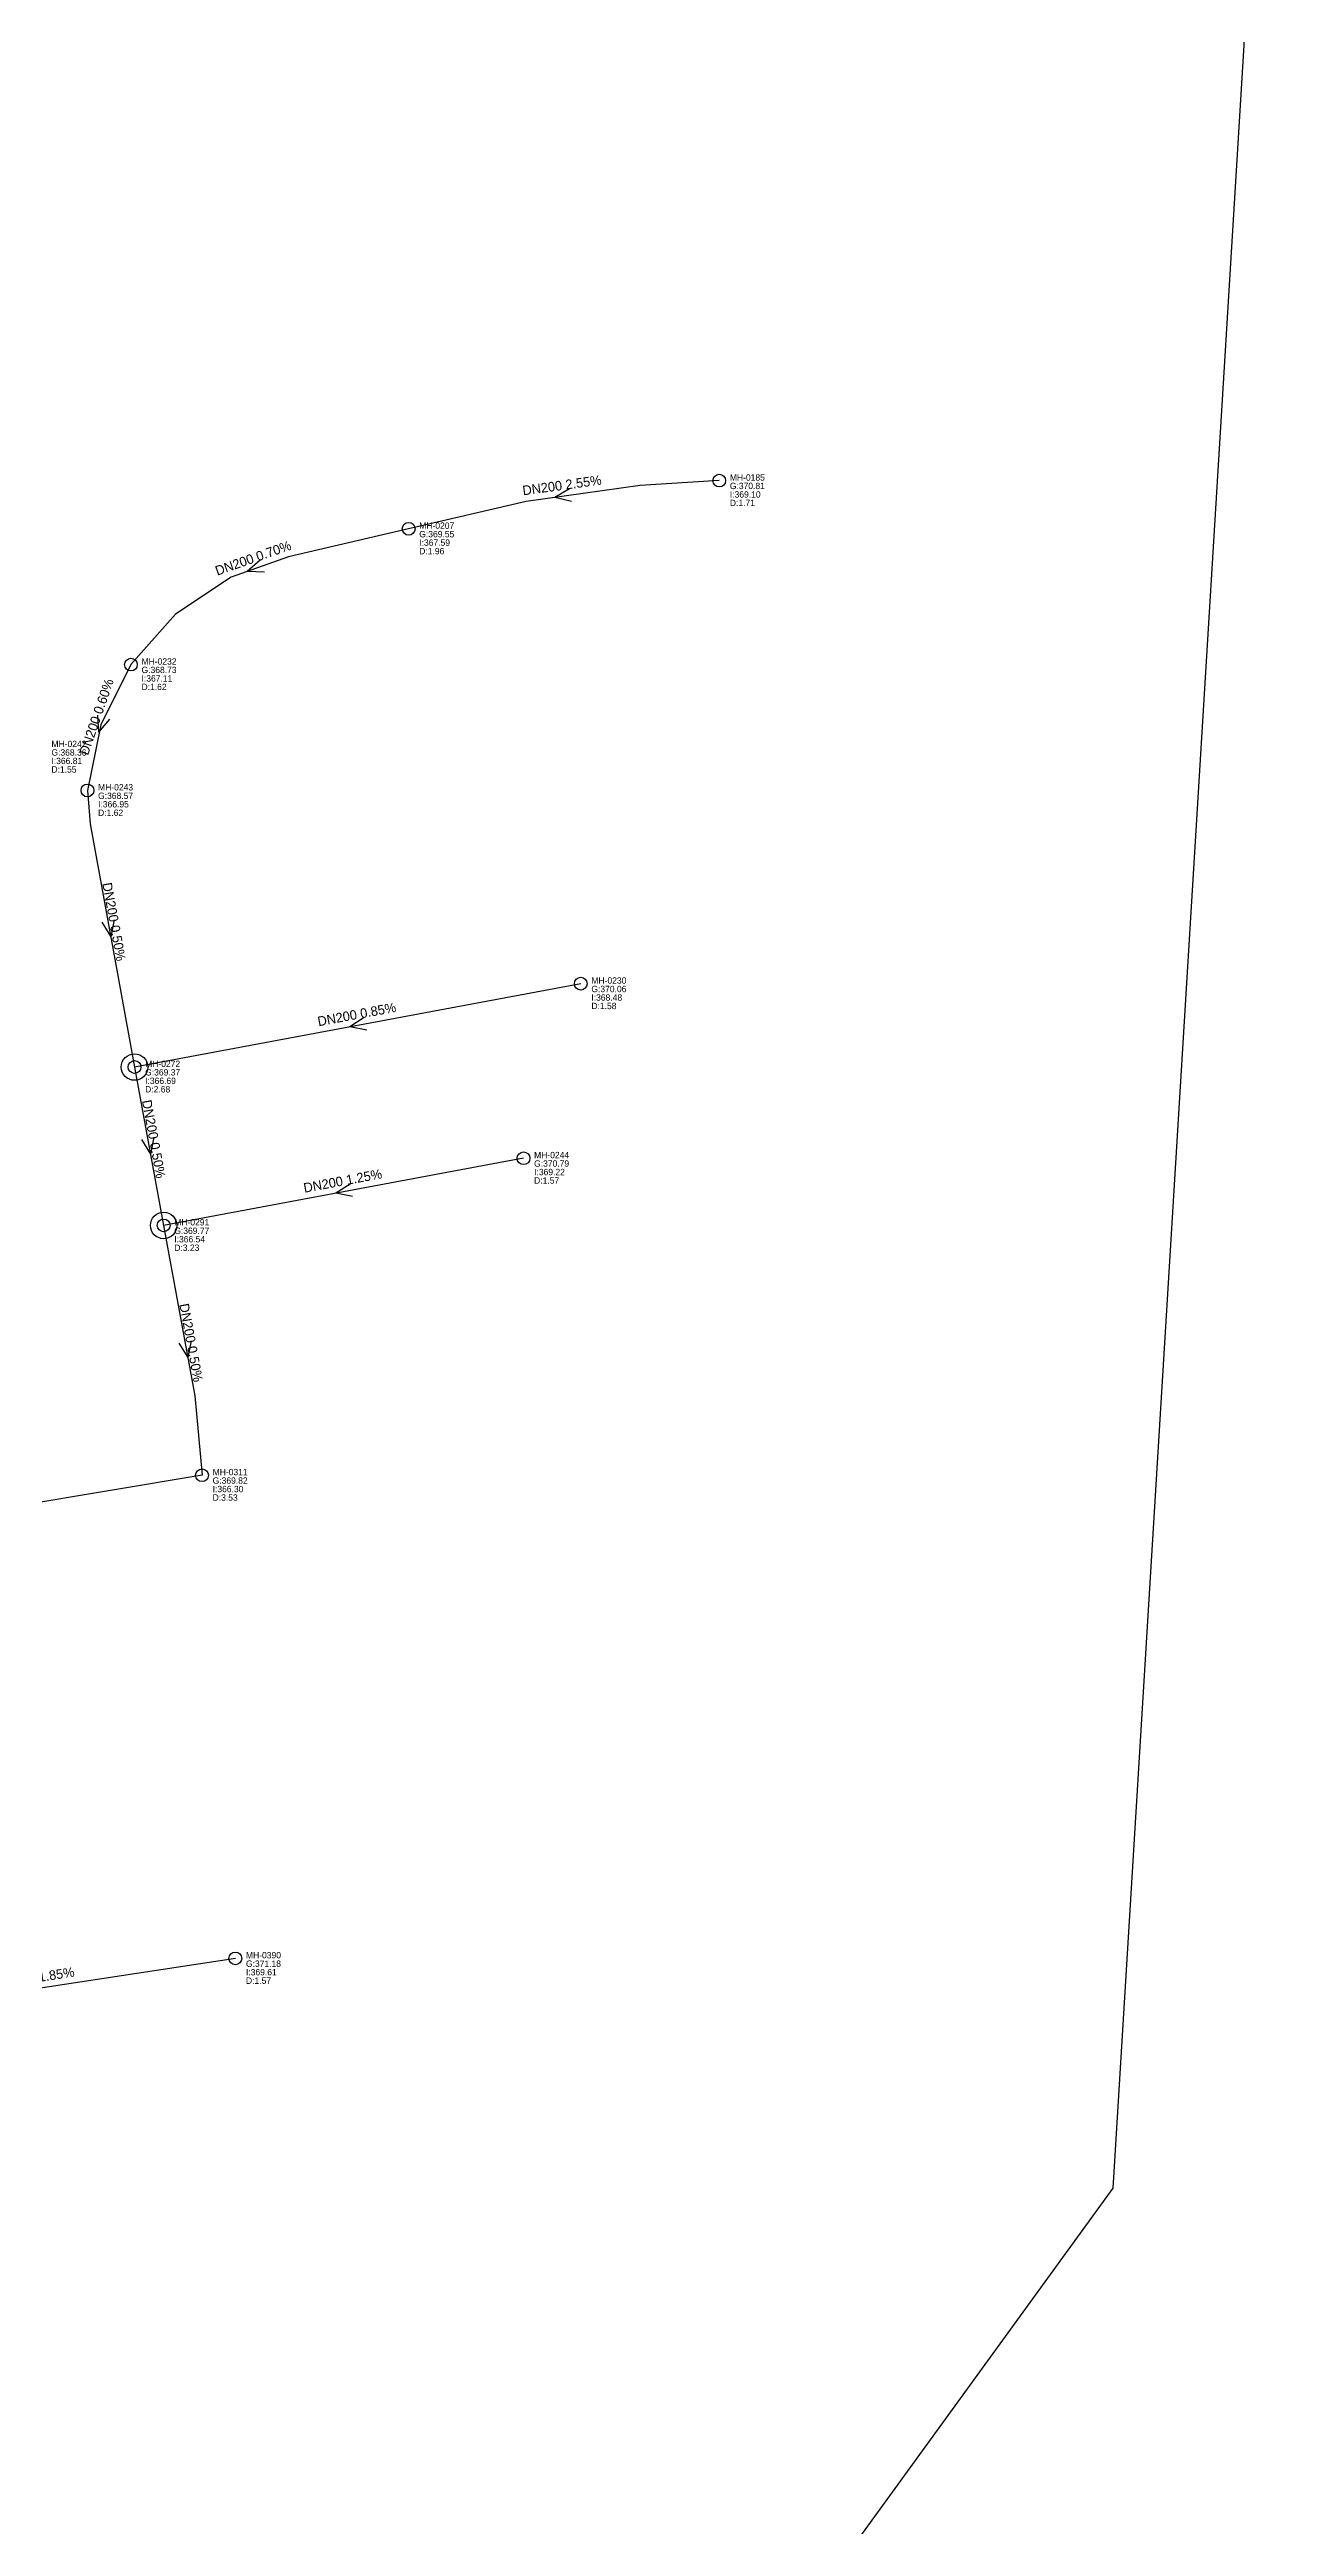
# Model space of a CAD drawing. Header units: metres. Extents: x 449149 to 451990, y 2566737 to 2570847.
# Drawn here: x 451732.8 to 451966.6, y 2568679.9 to 2569146.9 of the extents above; entities that cross this region are included whole.
import ezdxf
from ezdxf.enums import TextEntityAlignment as Align

# ---------------------------------------------------------------- set-up
doc = ezdxf.new("R2010")
doc.units = ezdxf.units.M
for name, color, linetype in [('SEW-CATCHMENT', 4, 'Continuous'), ('SEW-DROP', 6, 'Continuous'), ('SEW-LABEL', 2, 'Continuous'), ('SEW-MH', 7, 'Continuous'), ('SEW-MH-LABEL', 8, 'Continuous'), ('SEW-PIPE-DN200', 3, 'Continuous')]:
    doc.layers.add(name, color=color, linetype=linetype)

msp = doc.modelspace()

# ---------------------------------------------------------------- linework, layer by layer
at = {"layer": 'SEW-CATCHMENT'}
msp.add_lwpolyline([(451966.63, 2569291.68), (451933.14, 2568743.69), (451496.63, 2568142.09)], dxfattribs=at)
at = {"layer": 'SEW-DROP'}
for centre in [(451748.78, 2568955.05), (451754.27, 2568925.18)]:
    msp.add_circle(centre, 2.5, dxfattribs=at)
at = {"layer": 'SEW-LABEL'}
for p, q in [((451830.78, 2569064.04), (451827.98, 2569062.44)), ((451831.11, 2569061.66), (451827.98, 2569062.44)), ((451772.45, 2569050.6), (451770.02, 2569048.47)), ((451773.25, 2569048.34), (451770.02, 2569048.47)), ((451741.81, 2569021.4), (451741.96, 2569018.18)), ((451744.08, 2569020.62), (451741.96, 2569018.18)), ((451742.59, 2568982.34), (451744.31, 2568979.6)), ((451744.95, 2568982.77), (451744.31, 2568979.6)), ((451792.09, 2568964.36), (451789.36, 2568962.63)), ((451792.53, 2568962), (451789.36, 2568962.63)), ((451750.07, 2568941.37), (451751.8, 2568938.64)), ((451752.44, 2568941.81), (451751.8, 2568938.64)), ((451789.43, 2568932.97), (451786.7, 2568931.24)), ((451789.87, 2568930.61), (451786.7, 2568931.24)), ((451757.12, 2568902.98), (451758.84, 2568900.25)), ((451759.48, 2568903.42), (451758.84, 2568900.25))]:
    msp.add_line(p, q, dxfattribs=at)
at = {"layer": 'SEW-MH'}
for centre in [(451858.98, 2569065.61), (451800.44, 2569056.52), (451748.1, 2569030.92), (451739.91, 2569007.19), (451832.88, 2568970.76), (451748.78, 2568955.05), (451822.09, 2568937.85), (451754.27, 2568925.18), (451761.5, 2568878.08), (451767.78, 2568786.99)]:
    msp.add_circle(centre, 1.2, dxfattribs=at)
at = {"layer": 'SEW-PIPE-DN200'}
for points in [[(451858.98, 2569065.61), (451844.05, 2569064.66), (451822.57, 2569061.7), (451800.44, 2569056.52)], [(451800.44, 2569056.52), (451777.8, 2569051.22), (451767.02, 2569047.41), (451756.48, 2569040.41), (451748.1, 2569030.92), (451748.1, 2569030.92)], [(451748.1, 2569030.92), (451742.45, 2569019.59), (451739.91, 2569007.19)], [(451739.91, 2569007.19), (451740.43, 2569000.9), (451748.78, 2568955.05)], [(451832.88, 2568970.76), (451748.78, 2568955.05)], [(451748.78, 2568955.05), (451754.27, 2568925.18)], [(451822.09, 2568937.85), (451754.27, 2568925.18)], [(451754.27, 2568925.18), (451760.16, 2568893.08), (451761.5, 2568878.08)], [(451761.5, 2568878.08), (451675.06, 2568863.64)], [(451767.78, 2568786.99), (451692.55, 2568775.51)]]:
    msp.add_lwpolyline(points, dxfattribs=at)

# ---------------------------------------------------------------- texts
at = {"layer": 'SEW-LABEL'}
for s, rotation, p in [('DN200 2.55%', 7.8535, (451829.46, 2569063.85)), ('DN200 0.70%', 19.4484, (451771.44, 2569050.17)), ('DN200 0.60%', 70.9647, (451742.45, 2569020.79)), ('DN200 0.50%', -79.6683, (451744.04, 2568982.28)), ('DN200 0.85%', 10.5807, (451790.83, 2568964.1)), ('DN200 0.50%', -79.598, (451751.53, 2568941.31)), ('DN200 1.25%', 10.5806, (451788.18, 2568932.71)), ('DN200 0.50%', -79.5984, (451758.57, 2568902.92)), ('DN200 1.85%', 8.6793, (451730.16, 2568782.45))]:
    msp.add_text(s, height=1.8, rotation=rotation, dxfattribs=at).set_placement(p, align=Align.CENTER)
at = {"layer": 'SEW-MH-LABEL'}
for s, p in [('G:370.81', (451860.98, 2569064.01)), ('MH-0185', (451860.98, 2569065.61)), ('D:1.71', (451860.98, 2569060.81)), ('I:369.10', (451860.98, 2569062.41)), ('G:369.55', (451802.44, 2569054.92)), ('MH-0207', (451802.44, 2569056.52)), ('D:1.96', (451802.44, 2569051.72)), ('I:367.59', (451802.44, 2569053.32)), ('MH-0232', (451750.1, 2569030.92)), ('G:368.73', (451750.1, 2569029.32)), ('I:367.11', (451750.1, 2569027.72)), ('D:1.62', (451750.1, 2569026.12)), ('G:368.36', (451733.12, 2569013.76)), ('MH-0242', (451733.12, 2569015.36)), ('D:1.55', (451733.12, 2569010.56)), ('I:366.81', (451733.12, 2569012.16)), ('G:368.57', (451741.91, 2569005.59)), ('MH-0243', (451741.91, 2569007.19)), ('I:366.95', (451741.91, 2569003.99)), ('D:1.62', (451741.91, 2569002.39)), ('MH-0230', (451834.88, 2568970.76)), ('G:370.06', (451834.88, 2568969.16)), ('D:1.58', (451834.88, 2568965.96)), ('I:368.48', (451834.88, 2568967.56)), ('G:369.37', (451750.78, 2568953.45)), ('MH-0272', (451750.78, 2568955.05)), ('I:366.69', (451750.78, 2568951.85)), ('D:2.68', (451750.78, 2568950.25)), ('MH-0244', (451824.09, 2568937.85)), ('G:370.79', (451824.09, 2568936.25)), ('D:1.57', (451824.09, 2568933.05)), ('I:369.22', (451824.09, 2568934.65)), ('G:369.77', (451756.27, 2568923.58)), ('MH-0291', (451756.27, 2568925.18)), ('D:3.23', (451756.27, 2568920.38)), ('I:366.54', (451756.27, 2568921.98)), ('MH-0311', (451763.5, 2568878.08)), ('G:369.82', (451763.5, 2568876.48)), ('D:3.53', (451763.5, 2568873.28)), ('I:366.30', (451763.5, 2568874.88)), ('G:371.18', (451769.78, 2568785.39)), ('MH-0390', (451769.78, 2568786.99)), ('I:369.61', (451769.78, 2568783.79)), ('D:1.57', (451769.78, 2568782.19))]:
    msp.add_text(s, height=1.2, dxfattribs=at).set_placement(p)

doc.saveas('drawing.dxf')
